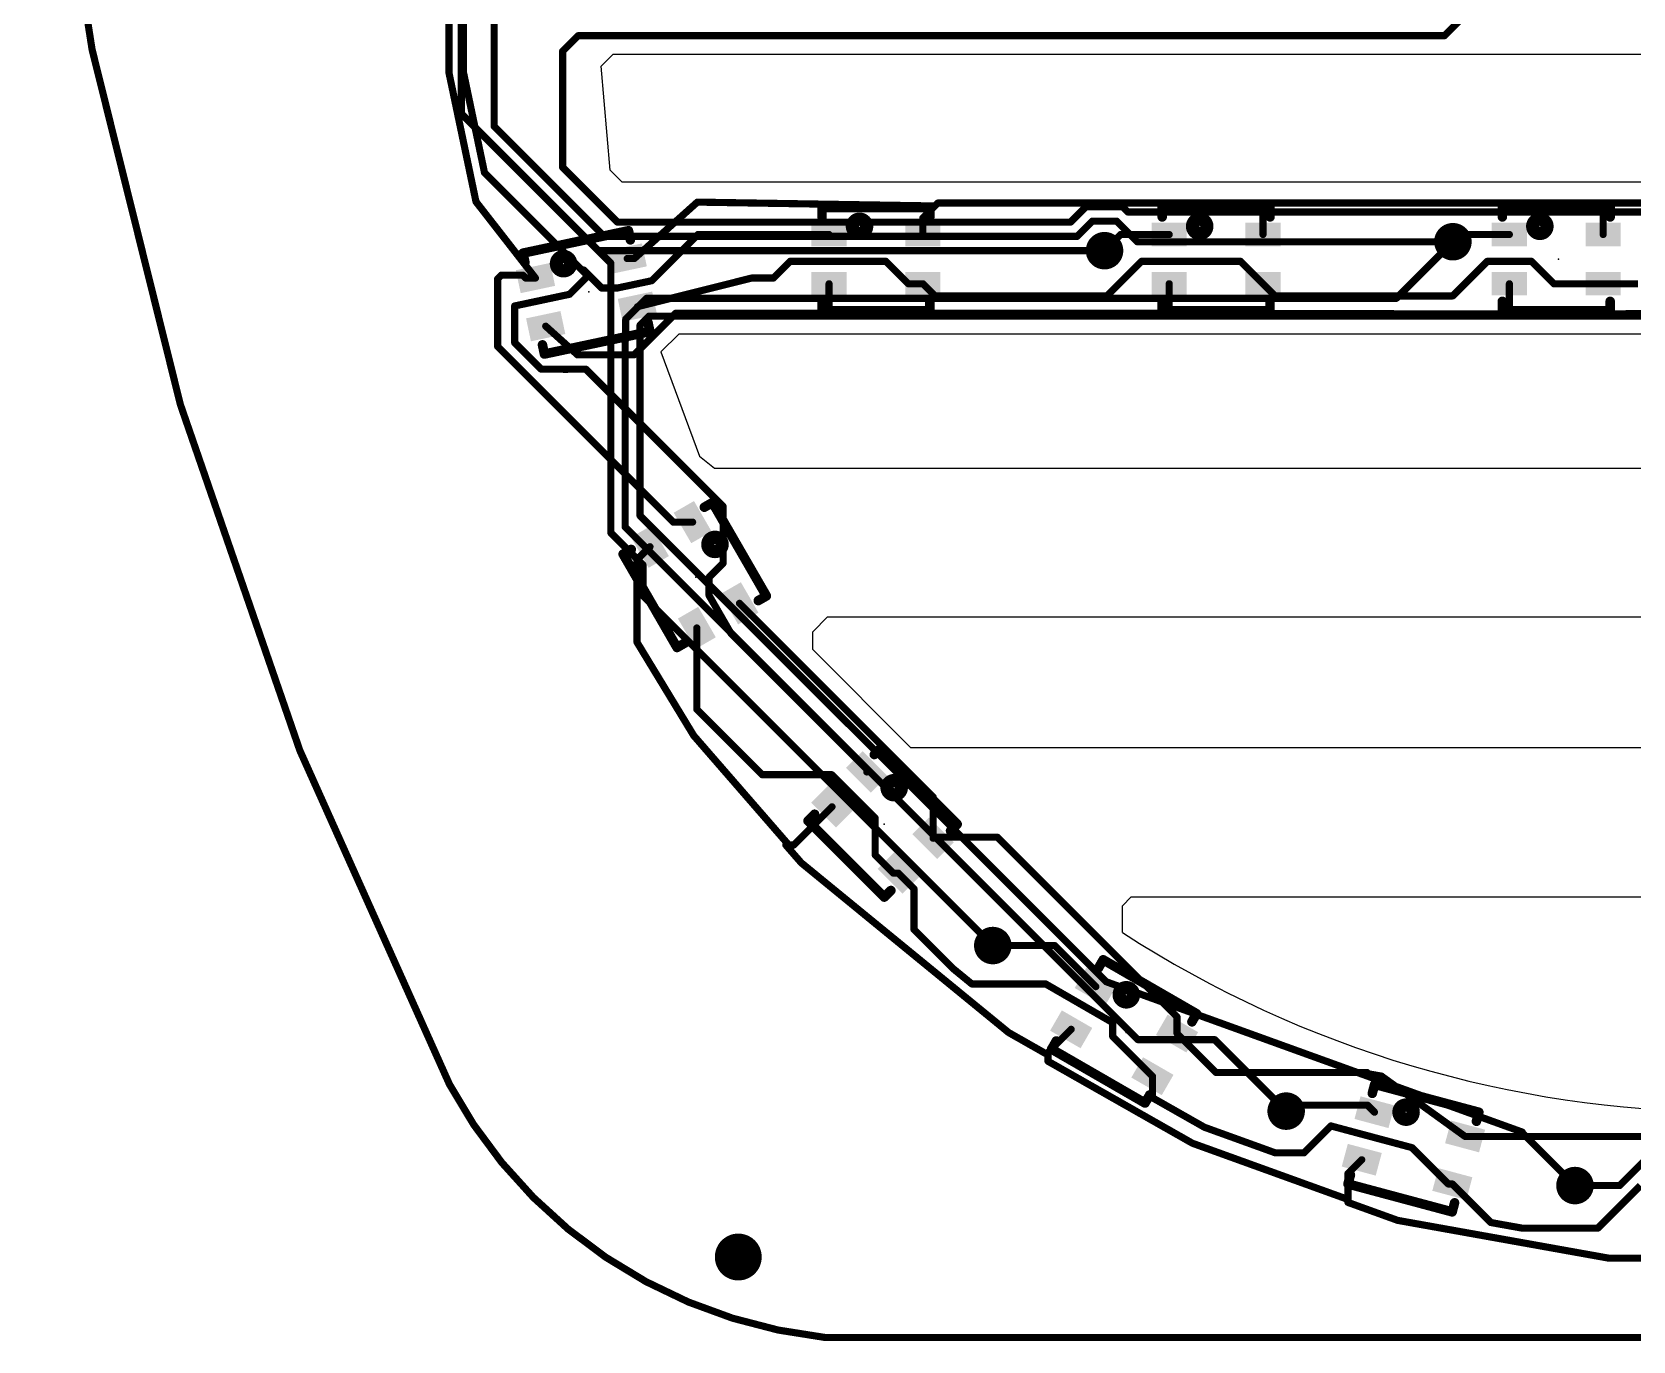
# Model space of a CAD drawing. Extents: x -74 to 74, y -25 to 38.
# Drawn here: x -72.66 to -38.51, y -25.48 to 2.44 of the extents above; entities that cross this region are included whole.
import ezdxf

# ---------------------------------------------------------------- set-up
doc = ezdxf.new("R2010")
doc.units = 0
for name, color, linetype in [('1', 12, 'CONTINUOUS'), ('16', 132, 'CONTINUOUS'), ('18', 110, 'CONTINUOUS'), ('20', 3, 'CONTINUOUS'), ('21', 40, 'CONTINUOUS'), ('23', 40, 'CONTINUOUS')]:
    doc.layers.add(name, color=color, linetype=linetype)

# ---------------------------------------------------------------- blocks, each defined once
blk = doc.blocks.new('PIE')
at = {"const_width": 0.5}
blk.add_lwpolyline([(0, -0.25, 1), (0, 0.25, 1), (0, -0.25)], format="xyb", dxfattribs=at)
blk = doc.blocks.new('RECT')
blk.add_solid([(-0.5, -0.5), (0.5, -0.5), (-0.5, 0.5), (0.5, 0.5)])
blk = doc.blocks.new('ROUNDV')
at = {"const_width": 0.5}
blk.add_lwpolyline([(0, -0.25, 1), (0, 0.25, 1), (0, -0.25)], format="xyb", dxfattribs=at)

msp = doc.modelspace()

# ---------------------------------------------------------------- linework, layer by layer
at = {"layer": '1', "const_width": 0.1524}
for points in [[(-63.7633, 1.5647), (-63.7633, 4.2937)], [(-63.4585, 1.5963), (-63.4585, 3.4598)], [(-63.1884, -1.178), (-63.7633, 1.5647)], [(-63.18, 0.2678), (-63.4585, 1.5963)], [(-63.0073, -0.5562), (-63.18, 0.2678)], [(-60.9283, -2.6353), (-63.0073, -0.5562)], [(-61.9202, -2.8063), (-63.1884, -1.178)], [(-58.4668, -1.1868), (-59.8125, -2.3905)], [(-58.4668, -1.1868), (-53.4025, -1.269)], [(-53.659, -1.5255), (-53.4025, -1.269)], [(-53.4025, -1.269), (-53.34, -1.2065)], [(-53.34, -1.2065), (-46.355, -1.2065)], [(-46.4045, -1.256), (-46.355, -1.2065)], [(-46.4045, -1.878), (-46.4045, -1.256)], [(-46.355, -1.2065), (-39.116, -1.2065)], [(-39.15, -1.2405), (-39.116, -1.2065)], [(-39.15, -1.878), (-39.15, -1.2405)], [(-39.116, -1.2065), (-31.9405, -1.2065)], [(-53.659, -1.878), (-53.659, -1.5255)], [(-59.4422, -2.8637), (-58.4565, -1.878)], [(-58.4565, -1.878), (-55.659, -1.878)], [(-49.784, -2.2225), (-49.4395, -1.878)], [(-49.4395, -1.878), (-48.4045, -1.878)], [(-42.3545, -2.032), (-42.2005, -1.878)], [(-42.2005, -1.878), (-41.15, -1.878)], [(-59.8125, -2.3905), (-59.9639, -2.3905)], [(-56.8452, -2.8067), (-56.4879, -2.4494)], [(-56.4879, -2.4494), (-54.4466, -2.4494)], [(-54.4466, -2.4494), (-53.968, -2.928)], [(-49.7332, -3.1877), (-48.9949, -2.4494)], [(-48.9949, -2.4494), (-46.8831, -2.4494)], [(-46.8831, -2.4494), (-46.4045, -2.928)], [(-42.358, -3.1877), (-41.6197, -2.4494)], [(-41.6197, -2.4494), (-40.6803, -2.4494)], [(-40.6803, -2.4494), (-40.2017, -2.928)], [(-62.6475, -2.7432), (-62.7269, -2.8225)], [(-62.1912, -2.7432), (-62.6475, -2.7432)], [(-62.1281, -2.8063), (-62.1912, -2.7432)], [(-61.9202, -2.8063), (-62.1281, -2.8063)], [(-60.8013, -2.7623), (-61.1916, -3.1526)], [(-60.8013, -2.7623), (-60.9283, -2.6353)], [(-60.891, -2.6353), (-60.9283, -2.6353)], [(-60.891, -2.6353), (-60.5065, -3.0198)], [(-59.7456, -3.4175), (-57.311, -2.8067)], [(-57.311, -2.8067), (-56.8452, -2.8067)], [(-62.7269, -2.8225), (-62.7269, -4.2656)], [(-60.5065, -3.0198), (-60.1762, -3.0198)], [(-60.1762, -3.0198), (-59.4422, -2.8637)], [(-55.659, -2.928), (-55.659, -3.462)], [(-53.968, -2.928), (-53.659, -2.928)], [(-53.659, -2.928), (-53.3993, -3.1877)], [(-48.4045, -2.928), (-48.4045, -3.556)], [(-46.4045, -2.928), (-46.1448, -3.1877)], [(-41.15, -2.928), (-41.15, -3.5735)], [(-40.2017, -2.928), (-39.15, -2.928)], [(-39.15, -2.928), (-38.4105, -2.928)], [(-61.1916, -3.1526), (-62.364, -3.4018)], [(-62.364, -3.4018), (-62.364, -4.184)], [(-55.659, -3.462), (-55.753, -3.556)], [(-53.3993, -3.1877), (-49.7332, -3.1877)], [(-46.1448, -3.1877), (-42.358, -3.1877)], [(-59.817, -4.445), (-58.928, -3.556)], [(-58.928, -3.556), (-55.753, -3.556)], [(-55.753, -3.556), (-48.4045, -3.556)], [(-48.4045, -3.556), (-41.15, -3.5735)], [(-41.15, -3.5735), (-33.8455, -3.556)], [(-61.7019, -3.8333), (-61.0225, -4.445)], [(-62.7269, -4.2656), (-58.9808, -8.0117)], [(-62.364, -4.184), (-61.7982, -4.7498)], [(-61.0225, -4.445), (-59.817, -4.445)], [(-61.7982, -4.7498), (-61.316, -4.7498)], [(-61.316, -4.7498), (-61.3091, -4.756)], [(-61.3091, -4.756), (-61.2052, -4.7506)], [(-61.2052, -4.7506), (-61.1909, -4.7498)], [(-61.1909, -4.7498), (-60.8457, -4.7498)], [(-60.8457, -4.7498), (-57.919, -7.6765)], [(-57.919, -7.6765), (-57.919, -8.8894)], [(-58.9808, -8.0117), (-58.5683, -8.0117)], [(-59.4777, -8.5367), (-59.7535, -8.8125)], [(-59.7535, -8.8125), (-59.7535, -10.5751)], [(-57.919, -8.8894), (-58.2177, -9.1881)], [(-58.2177, -9.1881), (-58.2177, -9.5763)], [(-58.2177, -9.5763), (-57.748, -10.3898)], [(-57.5683, -9.7437), (-53.439, -13.873)], [(-58.4777, -10.2687), (-58.4777, -12.0073)], [(-59.7535, -10.5751), (-58.5443, -12.5661)], [(-57.748, -10.3898), (-54.8532, -13.2845)], [(-58.4777, -12.0073), (-57.0865, -13.3985)], [(-58.5443, -12.5661), (-56.5171, -14.8993)], [(-54.8532, -13.2845), (-54.8532, -13.3403)], [(-57.0865, -13.3985), (-55.6031, -13.3985)], [(-55.6031, -13.3985), (-54.6735, -14.3281)], [(-53.439, -13.873), (-53.439, -14.7545)], [(-55.5957, -14.0828), (-56.4123, -14.8993)], [(-54.6735, -14.3281), (-54.6735, -15.113)], [(-53.439, -14.7545), (-53.4165, -14.732)], [(-52.07, -14.732), (-53.4165, -14.732)], [(-52.07, -14.732), (-48.2378, -18.5642)], [(-56.5806, -14.8993), (-56.2507, -15.279)], [(-56.5171, -14.8993), (-56.5806, -14.8993)], [(-56.4123, -14.8993), (-56.5171, -14.8993)], [(-56.2507, -15.279), (-51.8284, -18.8984)], [(-54.6735, -15.113), (-54.2895, -15.497)], [(-54.2895, -15.497), (-54.1815, -15.497)], [(-54.1815, -15.497), (-53.848, -15.8305)], [(-53.848, -15.8305), (-53.848, -16.7005)], [(-53.848, -16.7005), (-53.0155, -17.533)], [(-50.8465, -17.0427), (-52.1669, -17.0427)], [(-49.9698, -17.9193), (-50.8465, -17.0427)], [(-53.0155, -17.533), (-52.6137, -17.8618)], [(-52.6137, -17.8618), (-51.0387, -17.8618)], [(-51.0387, -17.8618), (-49.6093, -18.6872)], [(-50.9905, -19.3244), (-50.4948, -18.8287)], [(-49.6093, -18.6872), (-49.6093, -18.9822)], [(-48.2378, -18.5642), (-48.2378, -18.9193)], [(-51.8284, -18.8984), (-50.9905, -19.3741)], [(-49.6093, -18.9822), (-48.7628, -19.8287)], [(-48.2378, -18.9193), (-47.4086, -19.7485)], [(-50.9905, -19.3741), (-50.9905, -19.3244)], [(-50.9905, -19.5097), (-50.9905, -19.3741)], [(-50.9905, -19.5097), (-47.9091, -21.259)], [(-48.7628, -19.8287), (-48.7628, -20.2882)], [(-47.4086, -19.7485), (-44.1891, -19.7485)], [(-44.1891, -19.7485), (-44.1604, -19.7772)], [(-44.1604, -19.7772), (-43.8772, -19.8272)], [(-43.8772, -19.8272), (-42.0945, -21.1143)], [(-48.7628, -20.2882), (-47.6541, -20.9176)], [(-45.7835, -20.447), (-45.9105, -20.574)], [(-44.176, -20.447), (-45.7835, -20.447)], [(-44.0263, -20.5966), (-44.176, -20.447)], [(-45.5295, -21.463), (-44.956, -20.8895)], [(-44.956, -20.8895), (-43.2266, -21.3529)], [(-47.6541, -20.9176), (-46.1448, -21.463)], [(-42.0945, -21.1143), (-36.7474, -21.1143)], [(-47.9091, -21.259), (-44.5922, -22.4575)], [(-46.1448, -21.463), (-45.5295, -21.463)], [(-43.2266, -21.3529), (-42.451, -22.1285)], [(-44.5922, -21.9049), (-44.2981, -21.6109)], [(-44.5922, -22.4575), (-44.5922, -21.9049)], [(-38.2495, -21.6125), (-38.7985, -22.1615)], [(-42.451, -22.1285), (-42.3663, -22.1285)], [(-42.3663, -22.1285), (-41.5446, -22.9501)], [(-39.751, -22.1615), (-38.7985, -22.1615)], [(-39.2626, -23.0701), (-38.354, -22.1615)], [(-44.5922, -22.521), (-44.5922, -22.4575)], [(-44.5922, -22.521), (-44.0211, -22.7274)], [(-44.0211, -22.7274), (-43.5331, -22.9037)], [(-43.5331, -22.9037), (-39.0297, -23.7101)], [(-41.5446, -22.9501), (-40.8748, -23.0701)], [(-40.8748, -23.0701), (-39.2626, -23.0701)], [(-39.0297, -23.7101), (-37.846, -23.7101)]]:
    msp.add_lwpolyline(points, dxfattribs=at)
at = {"layer": '1', "const_width": 0.0762}
for points in [[(-63.726, 1.5725, 1), (-63.8006, 1.5569)], [(-63.8014, 1.5647, 1), (-63.7252, 1.5647)], [(-63.4212, 1.6041, 1), (-63.4958, 1.5884)], [(-63.4966, 1.5963, 1), (-63.4204, 1.5963)], [(-63.1427, 0.2756, 1), (-63.2173, 0.26)], [(-63.2173, 0.26, 1), (-63.1427, 0.2756)], [(-62.9803, -0.5293, 1), (-63.0342, -0.5832)], [(-63.0446, -0.564, 1), (-62.97, -0.5484)], [(-63.1583, -1.1545, 1), (-63.2184, -1.2014)], [(-63.2257, -1.1858, 1), (-63.1511, -1.1701)], [(-58.4662, -1.1487, 1), (-58.4674, -1.2249)], [(-58.4414, -1.2152, 1), (-58.4922, -1.1584)], [(-53.4294, -1.242, 1), (-53.3755, -1.2959)], [(-53.3755, -1.2959, 1), (-53.4294, -1.242)], [(-53.4031, -1.3071, 1), (-53.4019, -1.2309)], [(-53.34, -1.1684, 1), (-53.34, -1.2446)], [(-53.3131, -1.2334, 1), (-53.3669, -1.1796)], [(-46.3664, -1.256, 1), (-46.4426, -1.256)], [(-46.4314, -1.2291, 1), (-46.3776, -1.2829)], [(-46.355, -1.1684, 1), (-46.355, -1.2446)], [(-46.3281, -1.2334, 1), (-46.3819, -1.1796)], [(-46.355, -1.2446, 1), (-46.355, -1.1684)], [(-39.1119, -1.2405, 1), (-39.1881, -1.2405)], [(-39.1769, -1.2136, 1), (-39.1231, -1.2674)], [(-39.116, -1.1684, 1), (-39.116, -1.2446)], [(-39.0891, -1.2334, 1), (-39.1429, -1.1796)], [(-39.116, -1.2446, 1), (-39.116, -1.1684)], [(-53.6209, -1.5255, 1), (-53.6971, -1.5255)], [(-53.6859, -1.4986, 1), (-53.6321, -1.5524)], [(-58.4565, -1.8399, 1), (-58.4565, -1.9161)], [(-58.4296, -1.9049, 1), (-58.4834, -1.8511)], [(-55.659, -1.9161, 1), (-55.659, -1.8399)], [(-53.6971, -1.878, 1), (-53.6209, -1.878)], [(-49.4395, -1.8399, 1), (-49.4395, -1.9161)], [(-49.4126, -1.9049, 1), (-49.4664, -1.8511)], [(-48.4045, -1.9161, 1), (-48.4045, -1.8399)], [(-46.4426, -1.878, 1), (-46.3664, -1.878)], [(-42.3814, -2.0051, 1), (-42.3276, -2.0589)], [(-42.2005, -1.8399, 1), (-42.2005, -1.9161)], [(-42.1736, -1.9049, 1), (-42.2274, -1.8511)], [(-41.15, -1.9161, 1), (-41.15, -1.8399)], [(-39.1881, -1.878, 1), (-39.1119, -1.878)], [(-59.9639, -2.3524, 1), (-59.9639, -2.4286)], [(-59.8379, -2.3621, 1), (-59.7871, -2.4189)], [(-59.8125, -2.4286, 1), (-59.8125, -2.3524)], [(-56.4879, -2.4113, 1), (-56.4879, -2.4875)], [(-56.461, -2.4763, 1), (-56.5148, -2.4225)], [(-54.4197, -2.4225, 1), (-54.4735, -2.4763)], [(-54.4466, -2.4875, 1), (-54.4466, -2.4113)], [(-49.8109, -2.1956, 1), (-49.7571, -2.2494)], [(-48.9949, -2.4113, 1), (-48.9949, -2.4875)], [(-48.968, -2.4763, 1), (-49.0218, -2.4225)], [(-46.8562, -2.4225, 1), (-46.91, -2.4763)], [(-46.8831, -2.4875, 1), (-46.8831, -2.4113)], [(-41.6197, -2.4113, 1), (-41.6197, -2.4875)], [(-41.5927, -2.4763, 1), (-41.6466, -2.4225)], [(-40.6534, -2.4225, 1), (-40.7073, -2.4763)], [(-40.6803, -2.4875, 1), (-40.6803, -2.4113)], [(-62.6475, -2.7051, 1), (-62.6475, -2.7813)], [(-62.6206, -2.7701, 1), (-62.6745, -2.7163)], [(-62.1643, -2.7163, 1), (-62.2181, -2.7701)], [(-62.1912, -2.7813, 1), (-62.1912, -2.7051)], [(-62.1281, -2.7682, 1), (-62.1281, -2.8444)], [(-61.9202, -2.8444, 1), (-61.9202, -2.7682)], [(-60.9013, -2.6083, 1), (-60.9552, -2.6622)], [(-60.9283, -2.5972, 1), (-60.9283, -2.6734)], [(-60.9552, -2.6622, 1), (-60.9013, -2.6083)], [(-60.8641, -2.6083, 1), (-60.918, -2.6622)], [(-60.891, -2.6734, 1), (-60.891, -2.5972)], [(-60.7743, -2.7892, 1), (-60.8282, -2.7353)], [(-60.8282, -2.7892, 1), (-60.7743, -2.7353)], [(-57.311, -2.7686, 1), (-57.311, -2.8448)], [(-57.3018, -2.8437, 1), (-57.3203, -2.7697)], [(-56.8452, -2.8448, 1), (-56.8452, -2.7686)], [(-62.6888, -2.8225, 1), (-62.765, -2.8225)], [(-62.7538, -2.7956, 1), (-62.6999, -2.8495)], [(-62.1551, -2.8332, 1), (-62.1012, -2.7793)], [(-61.9503, -2.8297, 1), (-61.8902, -2.7829)], [(-60.5065, -2.9817, 1), (-60.5065, -3.0579)], [(-60.5335, -3.0467, 1), (-60.4796, -2.9928)], [(-60.1841, -2.9825, 1), (-60.1683, -3.057)], [(-60.1762, -3.0579, 1), (-60.1762, -2.9817)], [(-59.4692, -2.8368, 1), (-59.4153, -2.8907)], [(-59.4343, -2.901, 1), (-59.4502, -2.8265)], [(-56.8721, -2.7798, 1), (-56.8183, -2.8336)], [(-55.6209, -2.928, 1), (-55.6971, -2.928)], [(-53.968, -2.8899, 1), (-53.968, -2.9661)], [(-53.9949, -2.9549, 1), (-53.9411, -2.9011)], [(-53.6321, -2.9011, 1), (-53.6859, -2.9549)], [(-53.659, -2.9661, 1), (-53.659, -2.8899)], [(-48.3664, -2.928, 1), (-48.4426, -2.928)], [(-46.3776, -2.9011, 1), (-46.4314, -2.9549)], [(-46.4314, -2.9549, 1), (-46.3776, -2.9011)], [(-41.1119, -2.928, 1), (-41.1881, -2.928)], [(-40.2017, -2.8899, 1), (-40.2017, -2.9661)], [(-40.2287, -2.9549, 1), (-40.1748, -2.9011)], [(-39.15, -2.8899, 1), (-39.15, -2.9661)], [(-39.15, -2.9661, 1), (-39.15, -2.8899)], [(-62.3259, -3.4018, 1), (-62.4021, -3.4018)], [(-62.3719, -3.3645, 1), (-62.3561, -3.4391)], [(-61.2186, -3.1257, 1), (-61.1647, -3.1796)], [(-61.1837, -3.1899, 1), (-61.1995, -3.1154)], [(-59.7549, -3.3806, 1), (-59.7363, -3.4545)], [(-55.6321, -3.4889, 1), (-55.6859, -3.4351)], [(-53.3993, -3.1496, 1), (-53.3993, -3.2258)], [(-53.4262, -3.2146, 1), (-53.3724, -3.1608)], [(-49.7601, -3.1608, 1), (-49.7063, -3.2146)], [(-49.7332, -3.2258, 1), (-49.7332, -3.1496)], [(-46.1448, -3.1496, 1), (-46.1448, -3.2258)], [(-46.1717, -3.2146, 1), (-46.1179, -3.1608)], [(-42.3849, -3.1608, 1), (-42.331, -3.2146)], [(-42.358, -3.2258, 1), (-42.358, -3.1496)], [(-58.928, -3.5179, 1), (-58.928, -3.5941)], [(-58.9011, -3.5829, 1), (-58.9549, -3.5291)], [(-55.753, -3.5179, 1), (-55.753, -3.5941)], [(-55.7799, -3.5291, 1), (-55.7261, -3.5829)], [(-55.753, -3.5941, 1), (-55.753, -3.5179)], [(-55.6971, -3.462, 1), (-55.6209, -3.462)], [(-48.4044, -3.5179, 1), (-48.4046, -3.5941)], [(-48.4426, -3.556, 1), (-48.3664, -3.556)], [(-48.4045, -3.5941, 1), (-48.4045, -3.5179)], [(-41.1501, -3.5354, 1), (-41.1499, -3.6116)], [(-41.1881, -3.5735, 1), (-41.1119, -3.5735)], [(-41.1501, -3.6116, 1), (-41.1499, -3.5354)], [(-61.6764, -3.805, 1), (-61.7274, -3.8617)], [(-62.6999, -4.2387, 1), (-62.7538, -4.2926)], [(-62.765, -4.2656, 1), (-62.6888, -4.2656)], [(-62.337, -4.1571, 1), (-62.3909, -4.211)], [(-62.4021, -4.184, 1), (-62.3259, -4.184)], [(-61.0225, -4.4069, 1), (-61.0225, -4.4831)], [(-61.048, -4.4733, 1), (-60.997, -4.4167)], [(-59.8439, -4.4181, 1), (-59.7901, -4.4719)], [(-59.817, -4.4831, 1), (-59.817, -4.4069)], [(-61.7982, -4.7117, 1), (-61.7982, -4.7879)], [(-61.8251, -4.7767, 1), (-61.7713, -4.7229)], [(-61.2905, -4.7215, 1), (-61.3415, -4.7781)], [(-61.3111, -4.718, 1), (-61.3071, -4.794)], [(-61.3346, -4.7843, 1), (-61.2836, -4.7277)], [(-61.316, -4.7879, 1), (-61.316, -4.7117)], [(-61.2072, -4.7125, 1), (-61.2032, -4.7886)], [(-61.1909, -4.7117, 1), (-61.1909, -4.7879)], [(-61.2032, -4.7886, 1), (-61.2072, -4.7125)], [(-61.1889, -4.7878, 1), (-61.1929, -4.7118)], [(-60.8188, -4.7229, 1), (-60.8726, -4.7767)], [(-60.8457, -4.7879, 1), (-60.8457, -4.7117)], [(-57.8809, -7.6765, 1), (-57.9571, -7.6765)], [(-57.946, -7.7034, 1), (-57.8921, -7.6495)], [(-58.9808, -7.9736, 1), (-58.9808, -8.0498)], [(-59.0078, -8.0386, 1), (-58.9539, -7.9847)], [(-58.5683, -8.0498, 1), (-58.5683, -7.9736)], [(-59.4507, -8.5636, 1), (-59.5046, -8.5097)], [(-59.7154, -8.8125, 1), (-59.7916, -8.8125)], [(-59.7804, -8.7856, 1), (-59.7266, -8.8395)], [(-57.9571, -8.8894, 1), (-57.8809, -8.8894)], [(-57.8921, -8.9163, 1), (-57.946, -8.8625)], [(-58.1796, -9.1881, 1), (-58.2558, -9.1881)], [(-58.2446, -9.1611, 1), (-58.1907, -9.215)], [(-58.1847, -9.5572, 1), (-58.2507, -9.5953)], [(-58.2558, -9.5763, 1), (-58.1796, -9.5763)], [(-57.5414, -9.7168, 1), (-57.5953, -9.7707)], [(-58.4396, -10.2687, 1), (-58.5158, -10.2687)], [(-59.7209, -10.5553, 1), (-59.7861, -10.5948)], [(-59.7916, -10.5751, 1), (-59.7154, -10.5751)], [(-57.721, -10.3628, 1), (-57.7749, -10.4167)], [(-57.781, -10.4088, 1), (-57.715, -10.3707)], [(-58.4507, -11.9804, 1), (-58.5046, -12.0343)], [(-58.5158, -12.0073, 1), (-58.4396, -12.0073)], [(-58.5156, -12.5411, 1), (-58.5731, -12.5911)], [(-58.5769, -12.5859, 1), (-58.5118, -12.5463)], [(-54.8151, -13.2845, 1), (-54.8913, -13.2845)], [(-54.8913, -13.3403, 1), (-54.8151, -13.3403)], [(-54.8802, -13.3115, 1), (-54.8263, -13.2576)], [(-57.0865, -13.3604, 1), (-57.0865, -13.4366)], [(-57.1134, -13.4254, 1), (-57.0596, -13.3716)], [(-55.5762, -13.3716, 1), (-55.6301, -13.4254)], [(-55.6031, -13.4366, 1), (-55.6031, -13.3604)], [(-53.4009, -13.873, 1), (-53.4771, -13.873)], [(-53.466, -13.9, 1), (-53.4121, -13.8461)], [(-55.5688, -14.1097, 1), (-55.6226, -14.0558)], [(-54.6354, -14.3281, 1), (-54.7116, -14.3281)], [(-54.7004, -14.3551, 1), (-54.6466, -14.3012)], [(-53.4165, -14.6939, 1), (-53.4165, -14.7701)], [(-53.3896, -14.7589, 1), (-53.4434, -14.7051)], [(-52.0431, -14.7051, 1), (-52.0969, -14.7589)], [(-52.07, -14.7701, 1), (-52.07, -14.6939)], [(-56.5518, -14.8743, 1), (-56.6094, -14.9243)], [(-56.5806, -14.8612, 1), (-56.5806, -14.9374)], [(-56.5171, -14.8612, 1), (-56.5171, -14.9374)], [(-56.5459, -14.9243, 1), (-56.4883, -14.8743)], [(-56.5171, -14.9374, 1), (-56.5171, -14.8612)], [(-56.4392, -14.8724, 1), (-56.3853, -14.9263)], [(-56.4123, -14.9374, 1), (-56.4123, -14.8612)], [(-53.466, -14.7276, 1), (-53.4121, -14.7815)], [(-53.4771, -14.7545, 1), (-53.4009, -14.7545)], [(-56.2266, -15.2496, 1), (-56.2748, -15.3085)], [(-56.2795, -15.304, 1), (-56.2219, -15.254)], [(-54.7116, -15.113, 1), (-54.6354, -15.113)], [(-54.6466, -15.0861, 1), (-54.7004, -15.1399)], [(-54.2895, -15.4589, 1), (-54.2895, -15.5351)], [(-54.3165, -15.5239, 1), (-54.2626, -15.47)], [(-54.1545, -15.47, 1), (-54.2084, -15.5239)], [(-54.1815, -15.5351, 1), (-54.1815, -15.4589)], [(-53.8099, -15.8305, 1), (-53.8861, -15.8305)], [(-53.8749, -15.8574, 1), (-53.8211, -15.8035)], [(-53.8861, -16.7005, 1), (-53.8099, -16.7005)], [(-53.8211, -16.6736, 1), (-53.8749, -16.7274)], [(-52.1669, -17.0046, 1), (-52.1669, -17.0808)], [(-50.8195, -17.0158, 1), (-50.8734, -17.0696)], [(-50.8465, -17.0808, 1), (-50.8465, -17.0046)], [(-52.9914, -17.5035, 1), (-53.0397, -17.5624)], [(-53.0425, -17.5599, 1), (-52.9886, -17.506)], [(-52.6137, -17.8237, 1), (-52.6137, -17.8999)], [(-52.6378, -17.8913, 1), (-52.5896, -17.8324)], [(-51.0197, -17.8289, 1), (-51.0578, -17.8948)], [(-51.0387, -17.8999, 1), (-51.0387, -17.8237)], [(-49.9968, -17.9463, 1), (-49.9429, -17.8924)], [(-50.4679, -18.8556, 1), (-50.5218, -18.8017)], [(-49.5712, -18.6872, 1), (-49.6474, -18.6872)], [(-49.6283, -18.7201, 1), (-49.5902, -18.6542)], [(-48.1997, -18.5642, 1), (-48.2759, -18.5642)], [(-48.2647, -18.5912, 1), (-48.2108, -18.5373)], [(-51.8096, -18.8653, 1), (-51.8472, -18.9315)], [(-51.8526, -18.9279, 1), (-51.8043, -18.8689)], [(-49.5823, -18.9552, 1), (-49.6362, -19.0091)], [(-49.6474, -18.9822, 1), (-49.5712, -18.9822)], [(-48.2108, -18.8924, 1), (-48.2647, -18.9463)], [(-48.2759, -18.9193, 1), (-48.1997, -18.9193)], [(-51.0175, -19.2974, 1), (-50.9636, -19.3513)], [(-50.9524, -19.3244, 1), (-51.0286, -19.3244)], [(-50.9524, -19.3741, 1), (-51.0286, -19.3741)], [(-51.0286, -19.3741, 1), (-50.9524, -19.3741)], [(-50.9717, -19.4765, 1), (-51.0093, -19.5428)], [(-51.0093, -19.4072, 1), (-50.9717, -19.341)], [(-51.0286, -19.5097, 1), (-50.9524, -19.5097)], [(-48.7247, -19.8287, 1), (-48.8009, -19.8287)], [(-48.7897, -19.8556, 1), (-48.7358, -19.8017)], [(-47.4086, -19.7104, 1), (-47.4086, -19.7866)], [(-47.4356, -19.7754, 1), (-47.3817, -19.7216)], [(-44.1622, -19.7216, 1), (-44.2161, -19.7754)], [(-44.1538, -19.7397, 1), (-44.1671, -19.8147)], [(-44.1891, -19.7866, 1), (-44.1891, -19.7104)], [(-44.1874, -19.8041, 1), (-44.1335, -19.7502)], [(-43.8549, -19.7963, 1), (-43.8995, -19.8581)], [(-43.8838, -19.8647, 1), (-43.8706, -19.7897)], [(-48.744, -20.2551, 1), (-48.7816, -20.3214)], [(-48.8009, -20.2882, 1), (-48.7247, -20.2882)], [(-45.7835, -20.4089, 1), (-45.7835, -20.4851)], [(-45.7566, -20.4739, 1), (-45.8105, -20.42)], [(-44.1491, -20.42, 1), (-44.2029, -20.4739)], [(-44.176, -20.4851, 1), (-44.176, -20.4089)], [(-45.9375, -20.547, 1), (-45.8836, -20.6009)], [(-44.9461, -20.8527, 1), (-44.9659, -20.9263)], [(-44.9291, -20.9164, 1), (-44.9829, -20.8626)], [(-44.0533, -20.6236, 1), (-43.9994, -20.5697)], [(-47.6412, -20.8818, 1), (-47.6671, -20.9534)], [(-47.6729, -20.9507, 1), (-47.6353, -20.8845)], [(-42.0945, -21.0762, 1), (-42.0945, -21.1524)], [(-42.1168, -21.1452, 1), (-42.0722, -21.0834)], [(-47.8961, -21.2231, 1), (-47.922, -21.2948)], [(-47.9279, -21.2921, 1), (-47.8903, -21.2258)], [(-46.1448, -21.4249, 1), (-46.1448, -21.5011)], [(-46.1577, -21.4988, 1), (-46.1319, -21.4272)], [(-45.5564, -21.4361, 1), (-45.5026, -21.4899)], [(-45.5295, -21.5011, 1), (-45.5295, -21.4249)], [(-43.1997, -21.3259, 1), (-43.2536, -21.3798)], [(-43.2365, -21.3897, 1), (-43.2168, -21.3161)], [(-44.5541, -21.9049, 1), (-44.6303, -21.9049)], [(-44.6191, -21.878, 1), (-44.5652, -21.9319)], [(-44.2712, -21.6378, 1), (-44.325, -21.5839)], [(-42.451, -22.0904, 1), (-42.451, -22.1666)], [(-42.478, -22.1554, 1), (-42.4241, -22.1015)], [(-42.3393, -22.1015, 1), (-42.3932, -22.1554)], [(-42.3663, -22.1666, 1), (-42.3663, -22.0904)], [(-39.751, -22.1234, 1), (-39.751, -22.1996)], [(-38.8254, -22.1346, 1), (-38.7716, -22.1884)], [(-38.7985, -22.1996, 1), (-38.7985, -22.1234)], [(-44.5541, -22.4575, 1), (-44.6303, -22.4575)], [(-44.6303, -22.4575, 1), (-44.5541, -22.4575)], [(-44.6303, -22.521, 1), (-44.5541, -22.521)], [(-44.5792, -22.4852, 1), (-44.6051, -22.5568)], [(-44.6051, -22.4933, 1), (-44.5792, -22.4217)], [(-44.0081, -22.6915, 1), (-44.034, -22.7632)], [(-44.034, -22.7632, 1), (-44.0081, -22.6915)], [(-43.5264, -22.8662, 1), (-43.5398, -22.9412)], [(-43.5461, -22.9395, 1), (-43.5202, -22.8679)], [(-41.5379, -22.9126, 1), (-41.5514, -22.9876)], [(-41.5716, -22.977, 1), (-41.5177, -22.9232)], [(-40.8748, -23.032, 1), (-40.8748, -23.1082)], [(-40.8815, -23.1076, 1), (-40.868, -23.0325)], [(-39.2895, -23.0431, 1), (-39.2356, -23.097)], [(-39.2626, -23.1082, 1), (-39.2626, -23.032)], [(-39.0297, -23.672, 1), (-39.0297, -23.7482)], [(-39.0364, -23.7476, 1), (-39.023, -23.6726)]]:
    msp.add_lwpolyline(points, format="xyb", dxfattribs=at)
at = {"layer": '16', "const_width": 0.1524}
for points in [[(-63.5, 0.6985), (-63.5, 7.493)], [(-62.8015, 0.4311), (-62.8015, 4.445)], [(-42.5323, 2.3622), (-41.402, 3.4925)], [(-61.341, 2.032), (-61.0108, 2.3622)], [(-61.0108, 2.3622), (-42.5323, 2.3622)], [(-61.341, -0.4445), (-61.341, 2.032)], [(-63.5, 0.6985), (-60.579, -2.2225)], [(-60.4527, -1.9177), (-62.8015, 0.4311)], [(-60.1726, -1.6129), (-61.341, -0.4445)], [(-50.184, -1.2891), (-50.5079, -1.6129)], [(-49.3973, -1.2891), (-50.184, -1.2891)], [(-49.2894, -1.397), (-49.3973, -1.2891)], [(-35.5537, -1.397), (-49.2894, -1.397)], [(-50.5079, -1.6129), (-60.1726, -1.6129)], [(-50.0444, -1.5938), (-50.3683, -1.9177)], [(-49.5236, -1.5938), (-50.0444, -1.5938)], [(-49.0855, -2.032), (-49.5236, -1.5938)], [(-50.3683, -1.9177), (-60.4527, -1.9177)], [(-42.3545, -2.032), (-49.0855, -2.032)], [(-42.3545, -2.032), (-43.561, -3.2385)], [(-49.784, -2.2225), (-60.579, -2.2225)], [(-60.579, -2.2225), (-60.3123, -2.4892)], [(-60.3123, -2.4892), (-60.3123, -8.2408)], [(-59.5496, -3.2385), (-59.9948, -3.6837)], [(-43.561, -3.2385), (-59.5496, -3.2385)], [(-59.9948, -3.6837), (-59.9948, -4.1148)], [(-59.4995, -3.6195), (-59.69, -3.81)], [(-59.69, -3.81), (-59.69, -7.874)], [(-35.56, -3.6195), (-59.4995, -3.6195)], [(-59.9948, -4.1148), (-60.0075, -4.1275)], [(-60.0075, -4.1275), (-60.0075, -8.1146)], [(-59.69, -7.874), (-49.7506, -17.8134)], [(-60.3123, -8.2408), (-59.6265, -8.9266)], [(-60.0075, -8.1146), (-49.0721, -19.05)], [(-59.6265, -8.9266), (-59.6265, -9.5831)], [(-59.6265, -9.5831), (-52.1669, -17.0427)], [(-49.7506, -17.8134), (-40.8763, -21.0201)], [(-47.4345, -19.05), (-49.0721, -19.05)], [(-45.9105, -20.574), (-47.4345, -19.05)], [(-40.8763, -21.0201), (-40.8836, -21.0289)], [(-40.8836, -21.0289), (-39.751, -22.1615)]]:
    msp.add_lwpolyline(points, dxfattribs=at)
at = {"layer": '16', "const_width": 0.0762}
for points in [[(-61.0108, 2.4003, 1), (-61.0108, 2.3241)], [(-60.9839, 2.3353, 1), (-61.0377, 2.3891)], [(-42.5592, 2.3891, 1), (-42.5054, 2.3353)], [(-42.5323, 2.3241, 1), (-42.5323, 2.4003)], [(-61.3029, 2.032, 1), (-61.3791, 2.032)], [(-61.3679, 2.0589, 1), (-61.3141, 2.0051)], [(-63.5381, 0.6985, 1), (-63.4619, 0.6985)], [(-63.4731, 0.7254, 1), (-63.5269, 0.6716)], [(-62.7746, 0.458, 1), (-62.8284, 0.4041)], [(-62.8396, 0.4311, 1), (-62.7634, 0.4311)], [(-61.3791, -0.4445, 1), (-61.3029, -0.4445)], [(-61.3141, -0.4176, 1), (-61.3679, -0.4714)], [(-50.184, -1.251, 1), (-50.184, -1.3272)], [(-50.1571, -1.316, 1), (-50.211, -1.2621)], [(-49.3704, -1.2621, 1), (-49.4243, -1.316)], [(-49.3973, -1.3272, 1), (-49.3973, -1.251)], [(-49.2894, -1.3589, 1), (-49.2894, -1.4351)], [(-49.3163, -1.4239, 1), (-49.2625, -1.3701)], [(-60.1726, -1.5748, 1), (-60.1726, -1.651)], [(-60.1995, -1.6398, 1), (-60.1457, -1.586)], [(-50.5348, -1.586, 1), (-50.481, -1.6398)], [(-50.5079, -1.651, 1), (-50.5079, -1.5748)], [(-50.0444, -1.5557, 1), (-50.0444, -1.632)], [(-50.0175, -1.6208, 1), (-50.0713, -1.5669)], [(-49.4967, -1.5669, 1), (-49.5505, -1.6208)], [(-49.5236, -1.632, 1), (-49.5236, -1.5557)], [(-60.4527, -1.8796, 1), (-60.4527, -1.9558)], [(-60.4797, -1.9446, 1), (-60.4258, -1.8908)], [(-50.3952, -1.8908, 1), (-50.3413, -1.9446)], [(-50.3683, -1.9558, 1), (-50.3683, -1.8796)], [(-49.0855, -1.9939, 1), (-49.0855, -2.0701)], [(-49.1124, -2.0589, 1), (-49.0585, -2.0051)], [(-42.3276, -2.0589, 1), (-42.3814, -2.0051)], [(-42.3545, -2.0701, 1), (-42.3545, -1.9939)], [(-60.579, -2.1844, 1), (-60.579, -2.2606)], [(-60.5521, -2.1956, 1), (-60.6059, -2.2494)], [(-60.6059, -2.2494, 1), (-60.5521, -2.1956)], [(-49.784, -2.2606, 1), (-49.784, -2.1844)], [(-60.2742, -2.4892, 1), (-60.3504, -2.4892)], [(-60.3392, -2.5161, 1), (-60.2854, -2.4623)], [(-59.5496, -3.2004, 1), (-59.5496, -3.2766)], [(-59.5226, -3.2654, 1), (-59.5765, -3.2116)], [(-43.5879, -3.2116, 1), (-43.5341, -3.2654)], [(-43.561, -3.2766, 1), (-43.561, -3.2004)], [(-59.9567, -3.6837, 1), (-60.0329, -3.6837)], [(-60.0217, -3.6568, 1), (-59.9679, -3.7107)], [(-59.6519, -3.81, 1), (-59.7281, -3.81)], [(-59.7169, -3.7831, 1), (-59.6631, -3.8369)], [(-59.4995, -3.5814, 1), (-59.4995, -3.6576)], [(-59.4726, -3.6464, 1), (-59.5264, -3.5926)], [(-59.9694, -4.1275, 1), (-60.0456, -4.1275)], [(-60.0344, -4.1006, 1), (-59.9806, -4.1544)], [(-60.0329, -4.1148, 1), (-59.9567, -4.1148)], [(-59.9679, -4.1417, 1), (-60.0217, -4.0879)], [(-59.7281, -7.874, 1), (-59.6519, -7.874)], [(-59.6631, -7.8471, 1), (-59.7169, -7.9009)], [(-60.2854, -8.2139, 1), (-60.3392, -8.2678)], [(-59.9806, -8.0876, 1), (-60.0344, -8.1415)], [(-60.0456, -8.1146, 1), (-59.9694, -8.1146)], [(-60.3504, -8.2408, 1), (-60.2742, -8.2408)], [(-59.5884, -8.9266, 1), (-59.6646, -8.9266)], [(-59.6534, -8.9536, 1), (-59.5996, -8.8997)], [(-59.5996, -9.5561, 1), (-59.6534, -9.61)], [(-59.6646, -9.5831, 1), (-59.5884, -9.5831)], [(-52.1938, -17.0696, 1), (-52.14, -17.0158)], [(-49.7376, -17.7776, 1), (-49.7635, -17.8492)], [(-49.7775, -17.8404, 1), (-49.7236, -17.7865)], [(-49.0721, -19.0119, 1), (-49.0721, -19.0881)], [(-49.099, -19.0769, 1), (-49.0451, -19.023)], [(-47.4076, -19.023, 1), (-47.4615, -19.0769)], [(-47.4345, -19.0881, 1), (-47.4345, -19.0119)], [(-45.9375, -20.6009, 1), (-45.8836, -20.547)], [(-40.8567, -21.0019, 1), (-40.9106, -21.0558)], [(-40.9129, -21.0045, 1), (-40.8543, -21.0532)], [(-40.847, -21.0444, 1), (-40.9056, -20.9958)], [(-40.8893, -21.0559, 1), (-40.8634, -20.9843)], [(-39.7779, -22.1884, 1), (-39.7241, -22.1346)]]:
    msp.add_lwpolyline(points, format="xyb", dxfattribs=at)
at = {"layer": '20'}
for p, q in [((-60.5155, 1.7145), (-60.2615, 1.9685)), ((-60.325, -0.508), (-60.5155, 1.7145)), ((-60.2615, 1.9685), (-12.7635, 1.9685)), ((-60.071, -0.762), (-60.325, -0.508)), ((-13.0175, -0.762), (-60.071, -0.762)), ((-58.8645, -4.0005), (-59.2455, -4.3815)), ((-14.097, -4.0005), (-58.8645, -4.0005)), ((-59.2455, -4.3815), (-58.42, -6.604)), ((-58.42, -6.604), (-58.1025, -6.858)), ((-58.1025, -6.858), (-14.9225, -6.858)), ((-56.007, -10.3505), (-55.6895, -10.033)), ((-55.6895, -10.033), (-17.3355, -10.033)), ((-56.007, -10.7315), (-56.007, -10.3505)), ((-53.9115, -12.827), (-56.007, -10.7315)), ((-19.05, -12.827), (-53.9115, -12.827)), ((-49.403, -16.1925), (-49.2125, -16.002)), ((-49.2125, -16.002), (-23.8125, -16.002)), ((-49.403, -16.764), (-49.403, -16.1925))]:
    msp.add_line(p, q, dxfattribs=at)
for points, const_width in [([(-72.5805, 9.779, 0.089), (-63.754, -20.0025)], 0.1524), ([(-63.754, -20.0025, 0.2473), (-55.753, -25.4)], 0.1524), ([(-63.7204, -19.9845, 1), (-63.7876, -20.0205)], 0.0762), ([(-63.788, -20.0196, 1), (-63.72, -19.9854)], 0.0762), ([(-55.753, -25.3619, 1), (-55.753, -25.4381)], 0.0762), ([(-55.7571, -25.4379, 1), (-55.7489, -25.3621)], 0.0762)]:
    msp.add_lwpolyline(points, format="xyb", dxfattribs=dict(at, const_width=const_width))
at = {"layer": '20', "const_width": 0.1524}
msp.add_lwpolyline([(-55.753, -25.4), (-17.7165, -25.4)], dxfattribs=at)
at = {"layer": '20'}
msp.add_arc((-36.4582, 3.2253), 23.8147, 237.0735, 302.0735, dxfattribs=at)
at = {"layer": '21', "const_width": 0.2032}
for points in [[(-55.809, -1.503), (-55.809, -1.303)], [(-55.809, -1.303), (-53.509, -1.303)], [(-53.509, -1.303), (-53.509, -1.503)], [(-48.5545, -1.503), (-48.5545, -1.303)], [(-48.5545, -1.303), (-46.2545, -1.303)], [(-46.2545, -1.303), (-46.2545, -1.503)], [(-41.3, -1.503), (-41.3, -1.303)], [(-41.3, -1.303), (-39, -1.303)], [(-39, -1.303), (-39, -1.503)], [(-62.1865, -2.275), (-59.9367, -1.7968)], [(-59.9367, -1.7968), (-59.8952, -1.9925)], [(-62.1449, -2.4707), (-62.1865, -2.275)], [(-55.809, -3.303), (-55.809, -3.503)], [(-55.809, -3.503), (-53.509, -3.503)], [(-53.509, -3.503), (-53.509, -3.303)], [(-48.5545, -3.303), (-48.5545, -3.503)], [(-48.5545, -3.503), (-46.2545, -3.503)], [(-46.2545, -3.503), (-46.2545, -3.303)], [(-41.3, -3.303), (-41.3, -3.503)], [(-41.3, -3.503), (-39, -3.503)], [(-39, -3.503), (-39, -3.303)], [(-59.4793, -3.9488), (-59.5209, -3.7531)], [(-61.7291, -4.427), (-59.4793, -3.9488)], [(-61.7707, -4.2313), (-61.7291, -4.427)], [(-58.3186, -7.6943), (-58.1454, -7.5943)], [(-58.1454, -7.5943), (-56.9954, -9.5861)], [(-59.8774, -8.5943), (-60.0506, -8.6943)], [(-60.0506, -8.6943), (-58.9006, -10.6861)], [(-56.9954, -9.5861), (-57.1686, -9.6861)], [(-58.9006, -10.6861), (-58.7274, -10.5861)], [(-54.6941, -12.9691), (-54.5527, -12.8277)], [(-54.5527, -12.8277), (-52.9264, -14.454)], [(-55.9669, -14.2419), (-56.1083, -14.3833)], [(-56.1083, -14.3833), (-54.482, -16.0096)], [(-52.9264, -14.454), (-53.0678, -14.5954)], [(-54.482, -16.0096), (-54.3406, -15.8682)], [(-49.9122, -17.5196), (-49.8122, -17.3464)], [(-49.8122, -17.3464), (-47.8204, -18.4964)], [(-47.8204, -18.4964), (-47.9204, -18.6696)], [(-50.8122, -19.0784), (-50.9122, -19.2516)], [(-50.9122, -19.2516), (-48.9204, -20.4016)], [(-48.9204, -20.4016), (-48.8204, -20.2284)], [(-44.0742, -20.1956), (-44.0224, -20.0024)], [(-44.0224, -20.0024), (-41.8008, -20.5977)], [(-41.8008, -20.5977), (-41.8525, -20.7909)], [(-44.54, -21.9343), (-44.5918, -22.1274)], [(-44.5918, -22.1274), (-42.3702, -22.7227)], [(-42.3702, -22.7227), (-42.3184, -22.5295)]]:
    msp.add_lwpolyline(points, dxfattribs=at)
at = {"layer": '21'}
for points, const_width in [([(-55.7582, -1.303, 1), (-55.8598, -1.303)], 0.1016), ([(-55.809, -1.2522, 1), (-55.809, -1.3538)], 0.1016), ([(-53.4582, -1.303, 1), (-53.5598, -1.303)], 0.1016), ([(-53.509, -1.3538, 1), (-53.509, -1.2522)], 0.1016), ([(-48.5037, -1.303, 1), (-48.6053, -1.303)], 0.1016), ([(-48.5545, -1.2522, 1), (-48.5545, -1.3538)], 0.1016), ([(-46.2037, -1.303, 1), (-46.3053, -1.303)], 0.1016), ([(-46.2545, -1.3538, 1), (-46.2545, -1.2522)], 0.1016), ([(-41.2492, -1.303, 1), (-41.3508, -1.303)], 0.1016), ([(-41.3, -1.2522, 1), (-41.3, -1.3538)], 0.1016), ([(-38.9492, -1.303, 1), (-39.0508, -1.303)], 0.1016), ([(-39, -1.3538, 1), (-39, -1.2522)], 0.1016), ([(-59.887, -1.7863, 1), (-59.9864, -1.8074)], 0.1016), ([(-59.9262, -1.8465, 1), (-59.9473, -1.7471)], 0.1016), ([(-55.8598, -1.503, 1), (-55.7582, -1.503)], 0.1016), ([(-55.009, -1.8444, 1), (-55.009, -1.5616, 1), (-55.009, -1.8444)], 0.3048), ([(-53.5598, -1.503, 1), (-53.4582, -1.503)], 0.1016), ([(-48.6053, -1.503, 1), (-48.5037, -1.503)], 0.1016), ([(-47.7545, -1.8444, 1), (-47.7545, -1.5616, 1), (-47.7545, -1.8444)], 0.3048), ([(-46.3053, -1.503, 1), (-46.2037, -1.503)], 0.1016), ([(-41.3508, -1.503, 1), (-41.2492, -1.503)], 0.1016), ([(-40.5, -1.8444, 1), (-40.5, -1.5616, 1), (-40.5, -1.8444)], 0.3048), ([(-39.0508, -1.503, 1), (-38.9492, -1.503)], 0.1016), ([(-59.9448, -2.003, 1), (-59.8455, -1.9819)], 0.1016), ([(-62.1368, -2.2645, 1), (-62.2362, -2.2856)], 0.1016), ([(-62.197, -2.2253, 1), (-62.1759, -2.3247)], 0.1016), ([(-61.3208, -2.6414, 1), (-61.3208, -2.3586, 1), (-61.3208, -2.6414)], 0.3048), ([(-62.1946, -2.4812, 1), (-62.0952, -2.4601)], 0.1016), ([(-55.7582, -3.303, 1), (-55.8598, -3.303)], 0.1016), ([(-55.809, -3.4522, 1), (-55.809, -3.5538)], 0.1016), ([(-53.4582, -3.303, 1), (-53.5598, -3.303)], 0.1016), ([(-53.509, -3.5538, 1), (-53.509, -3.4522)], 0.1016), ([(-48.5037, -3.303, 1), (-48.6053, -3.303)], 0.1016), ([(-48.5545, -3.4522, 1), (-48.5545, -3.5538)], 0.1016), ([(-46.2037, -3.303, 1), (-46.3053, -3.303)], 0.1016), ([(-46.2545, -3.5538, 1), (-46.2545, -3.4522)], 0.1016), ([(-41.2492, -3.303, 1), (-41.3508, -3.303)], 0.1016), ([(-41.3, -3.4522, 1), (-41.3, -3.5538)], 0.1016), ([(-38.9492, -3.303, 1), (-39.0508, -3.303)], 0.1016), ([(-39, -3.5538, 1), (-39, -3.4522)], 0.1016), ([(-59.4712, -3.7426, 1), (-59.5706, -3.7637)], 0.1016), ([(-55.8598, -3.503, 1), (-55.7582, -3.503)], 0.1016), ([(-53.5598, -3.503, 1), (-53.4582, -3.503)], 0.1016), ([(-48.6053, -3.503, 1), (-48.5037, -3.503)], 0.1016), ([(-46.3053, -3.503, 1), (-46.2037, -3.503)], 0.1016), ([(-41.3508, -3.503, 1), (-41.2492, -3.503)], 0.1016), ([(-39.0508, -3.503, 1), (-38.9492, -3.503)], 0.1016), ([(-59.529, -3.9593, 1), (-59.4296, -3.9382)], 0.1016), ([(-59.4688, -3.9984, 1), (-59.4899, -3.8991)], 0.1016), ([(-61.721, -4.2208, 1), (-61.8203, -4.2419)], 0.1016), ([(-61.7396, -4.3773, 1), (-61.7185, -4.4766)], 0.1016), ([(-61.7788, -4.4375, 1), (-61.6794, -4.4164)], 0.1016), ([(-58.1014, -7.5689, 1), (-58.1894, -7.6197)], 0.1016), ([(-58.12, -7.6383, 1), (-58.1708, -7.5503)], 0.1016), ([(-58.344, -7.6503, 1), (-58.2932, -7.7383)], 0.1016), ([(-58.0918, -8.6285, 1), (-58.0918, -8.3457, 1), (-58.0918, -8.6285)], 0.3048), ([(-59.852, -8.6383, 1), (-59.9028, -8.5503)], 0.1016), ([(-60.0066, -8.6689, 1), (-60.0946, -8.7197)], 0.1016), ([(-60.076, -8.6503, 1), (-60.0252, -8.7383)], 0.1016), ([(-57.0394, -9.6115, 1), (-56.9514, -9.5607)], 0.1016), ([(-56.97, -9.6301, 1), (-57.0208, -9.5421)], 0.1016), ([(-57.194, -9.6421, 1), (-57.1432, -9.7301)], 0.1016), ([(-58.702, -10.6301, 1), (-58.7528, -10.5421)], 0.1016), ([(-58.926, -10.6421, 1), (-58.8752, -10.7301)], 0.1016), ([(-58.9446, -10.7115, 1), (-58.8566, -10.6607)], 0.1016), ([(-54.7301, -12.9332, 1), (-54.6582, -13.005)], 0.1016), ([(-54.5168, -12.7917, 1), (-54.5886, -12.8636)], 0.1016), ([(-54.5168, -12.8636, 1), (-54.5886, -12.7917)], 0.1016), ([(-54.2699, -13.8176, 1), (-54.2699, -13.5348, 1), (-54.2699, -13.8176)], 0.3048), ([(-56.0724, -14.3474, 1), (-56.1443, -14.4192)], 0.1016), ([(-56.1443, -14.3474, 1), (-56.0724, -14.4192)], 0.1016), ([(-55.931, -14.2778, 1), (-56.0028, -14.2059)], 0.1016), ([(-53.1037, -14.5595, 1), (-53.0319, -14.6313)], 0.1016), ([(-52.8904, -14.4899, 1), (-52.9623, -14.4181)], 0.1016), ([(-52.9623, -14.4899, 1), (-52.8904, -14.4181)], 0.1016), ([(-54.5179, -15.9737, 1), (-54.4461, -16.0456)], 0.1016), ([(-54.5179, -16.0456, 1), (-54.4461, -15.9737)], 0.1016), ([(-54.3047, -15.9041, 1), (-54.3765, -15.8323)], 0.1016), ([(-49.7868, -17.3024, 1), (-49.8376, -17.3904)], 0.1016), ([(-49.7682, -17.3718, 1), (-49.8562, -17.321)], 0.1016), ([(-49.9562, -17.4942, 1), (-49.8682, -17.545)], 0.1016), ([(-49.3194, -18.2342, 1), (-49.3194, -17.9514, 1), (-49.3194, -18.2342)], 0.3048), ([(-47.7764, -18.5218, 1), (-47.8644, -18.471)], 0.1016), ([(-47.8458, -18.5404, 1), (-47.795, -18.4524)], 0.1016), ([(-47.9644, -18.6442, 1), (-47.8764, -18.695)], 0.1016), ([(-50.7682, -19.1038, 1), (-50.8562, -19.053)], 0.1016), ([(-50.8868, -19.2076, 1), (-50.9376, -19.2956)], 0.1016), ([(-50.9562, -19.2262, 1), (-50.8682, -19.277)], 0.1016), ([(-48.7764, -20.2538, 1), (-48.8644, -20.203)], 0.1016), ([(-44.1232, -20.1824, 1), (-44.0251, -20.2087)], 0.1016), ([(-44.0093, -19.9533, 1), (-44.0356, -20.0515)], 0.1016), ([(-43.9733, -20.0155, 1), (-44.0715, -19.9892)], 0.1016), ([(-48.9644, -20.3762, 1), (-48.8764, -20.427)], 0.1016), ([(-48.9458, -20.4456, 1), (-48.895, -20.3576)], 0.1016), ([(-43.3532, -20.7372, 1), (-43.3532, -20.4544, 1), (-43.3532, -20.7372)], 0.3048), ([(-41.9016, -20.7777, 1), (-41.8035, -20.804)], 0.1016), ([(-41.7517, -20.6108, 1), (-41.8498, -20.5845)], 0.1016), ([(-41.8139, -20.6468, 1), (-41.7876, -20.5486)], 0.1016), ([(-44.491, -21.9474, 1), (-44.5891, -21.9211)], 0.1016), ([(-44.5787, -22.0784, 1), (-44.605, -22.1765)], 0.1016), ([(-44.6409, -22.1143, 1), (-44.5427, -22.1406)], 0.1016), ([(-42.2693, -22.5427, 1), (-42.3675, -22.5164)], 0.1016), ([(-42.4193, -22.7096, 1), (-42.3211, -22.7359)], 0.1016), ([(-42.3833, -22.7718, 1), (-42.357, -22.6736)], 0.1016)]:
    msp.add_lwpolyline(points, format="xyb", dxfattribs=dict(at, const_width=const_width))
at = {"layer": '23'}
for p in [(-54.609, -2.403), (-47.3545, -2.403), (-40.1, -2.403), (-60.784, -3.1015), (-58.498, -9.1835), (-54.482, -14.454), (-49.323, -18.899), (-43.148, -21.3755), (-57.5945, -23.6855)]:
    msp.add_point(p, dxfattribs=at)

# ---------------------------------------------------------------- block references
at = {"layer": '1', "xscale": 0.75, "yscale": 0.5}
for p in [(-55.659, -1.878), (-53.659, -1.878), (-48.4045, -1.878), (-46.4045, -1.878), (-41.15, -1.878), (-39.15, -1.878), (-55.659, -2.928), (-53.659, -2.928), (-48.4045, -2.928), (-46.4045, -2.928), (-41.15, -2.928), (-39.15, -2.928)]:
    msp.add_blockref('RECT', p, dxfattribs=at)
for p, rotation in [((-59.9639, -2.3905), 12), ((-61.9202, -2.8063), 12), ((-59.7456, -3.4175), 12), ((-61.7019, -3.8333), 12), ((-58.5683, -8.0117), 300), ((-59.4777, -8.5367), 300), ((-57.5683, -9.7437), 300), ((-58.4777, -10.2687), 300), ((-54.8532, -13.3403), 315), ((-55.5957, -14.0828), 315), ((-53.439, -14.7545), 315), ((-54.1815, -15.497), 315), ((-49.9698, -17.9193), 330), ((-50.4948, -18.8287), 330), ((-48.2378, -18.9193), 330), ((-48.7628, -19.8287), 330), ((-44.0263, -20.5966), 345), ((-42.0945, -21.1143), 345), ((-44.2981, -21.6109), 345), ((-42.3663, -22.1285), 345)]:
    msp.add_blockref('RECT', p, dxfattribs=dict(at, rotation=rotation))
at = {"layer": '1'}
msp.add_blockref('PIE', (-57.5945, -23.6855), dxfattribs=at)
at = {"layer": '18', "xscale": 0.8001, "yscale": 0.8001}
for p in [(-42.3545, -2.032), (-42.3545, -2.032), (-49.784, -2.2225), (-49.784, -2.2225), (-52.1669, -17.0427), (-52.1669, -17.0427), (-45.9105, -20.574), (-45.9105, -20.574), (-39.751, -22.1615), (-39.751, -22.1615)]:
    msp.add_blockref('ROUNDV', p, dxfattribs=at)

doc.saveas('drawing.dxf')
